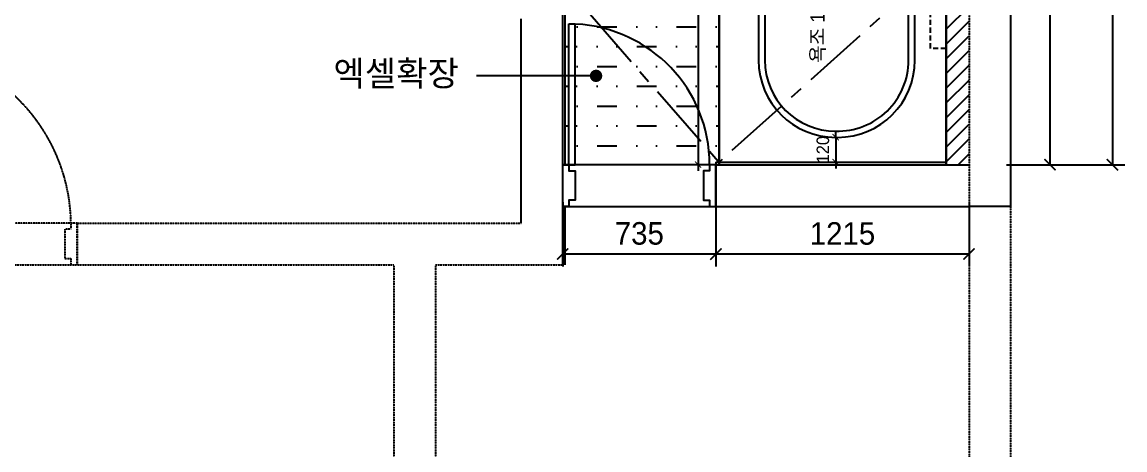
# Model space of a CAD drawing. Header units: millimetres. Extents: x 217202 to 745838, y -6815 to 171372.
# Drawn here: x 384204 to 389498, y 2695 to 4748 of the extents above; entities that cross this region are included whole.
import ezdxf

# ---------------------------------------------------------------- set-up
doc = ezdxf.new("R2010")
doc.units = ezdxf.units.MM
doc.header["$PDMODE"] = 3
doc.linetypes.add('CENTER', pattern=[50.8, 31.75, -6.35, 6.35, -6.35])
doc.linetypes.add('DASHED', pattern=[0.75, 0.5, -0.25])
doc.layers.get('DEFPOINTS').update_dxf_attribs({"color": 248})
for name, color, linetype in [('0-ELC TEXT', 7, 'Continuous'), ('03-WAL NEW', 3, 'Continuous'), ('06-FUR', 6, 'Continuous'), ('07-DIM', 5, 'Continuous'), ('C-WALL1', 2, 'Continuous'), ('FUR', 8, 'DASHED'), ('HAT', 5, 'Continuous'), ('TOILET-1', 6, 'Continuous'), ('도면층4', 4, 'Continuous'), ('도면층5', 5, 'Continuous')]:
    doc.layers.add(name, color=color, linetype=linetype)
doc.styles.add('HY 울릉도 L', font='')
doc.styles.add('YOURNAME', font='HY울릉도M.TTF')
doc.styles.add('코레일둥고', font='Korail_Round_Gothic_Medium.ttf')
doc.styles.get('HY 울릉도 L').set_extended_font_data('HY울릉도L')
doc.dimstyles.new('30', dxfattribs={"dimscale": 30, "dimtxt": 2, "dimasz": 1, "dimexe": 1, "dimexo": 1, "dimgap": 1, "dimtad": 1, "dimdec": 0, "dimrnd": 0.05, "dimdsep": 46, "dimlunit": 6, "dimtxsty": 'HY 울릉도 L', "dimblk": 'ARCHTICK', "dimcen": 2.5, "dimdle": 1, "dimclrd": 133, "dimclre": 133, "dimclrt": 30, "dimadec": 0, "dimazin": 0, "dimtfac": 1, "dimtdec": 0, "dimtix": 1, "dimtmove": 2, "dimatfit": 3, "dimldrblk": 'ARCHTICK', "dimfxl": 1, "dimlwd": -1, "dimlwe": -1, "dimarcsym": 0})
doc.dimstyles.new('YOURNAME-60', dxfattribs={"dimscale": 60, "dimtxt": 1.8, "dimasz": 0.9, "dimexe": 1, "dimexo": 3, "dimgap": 0.7, "dimtad": 1, "dimdec": 0, "dimzin": 0, "dimdsep": 46, "dimtxsty": 'YOURNAME', "dimblk": 'ARCHTICK', "dimcen": 0, "dimclrd": 1, "dimclre": 1, "dimclrt": 7, "dimadec": 0, "dimazin": 0, "dimtfac": 1, "dimtdec": 0, "dimtix": 1, "dimtmove": 2, "dimatfit": 3, "dimldrblk": 'ARCHTICK', "dimfxl": 1, "dimtolj": 1, "dimtzin": 0, "dimarcsym": 0})

# ---------------------------------------------------------------- blocks, each defined once
blk = doc.blocks.new('_ArchTick')
at = {"color": 0, "linetype": 'ByBlock', "const_width": 0.15}
blk.add_lwpolyline([(-0.5, -0.5), (0.5, 0.5)], dxfattribs=at)
blk = doc.blocks.new('*D843')
at = {"layer": 'DEFPOINTS', "color": 0, "transparency": 16777216}
for p in [(387534.4, 4063.3), (388749.4, 4063.3), (387534.4, 3634.7)]:
    blk.add_point(p, dxfattribs=at)
at = {"layer": 'HAT', "color": 1, "lineweight": -2, "transparency": 16777216}
for p, q in [((387534.4, 3883.3), (387534.4, 3574.7)), ((388749.4, 3883.3), (388749.4, 3574.7)), ((388749.4, 3634.7), (387534.4, 3634.7))]:
    blk.add_line(p, q, dxfattribs=at)
at = {"layer": 'HAT', "color": 1, "lineweight": -2, "transparency": 16777216, "xscale": 54, "yscale": 54, "zscale": 54, "rotation": 180}
blk.add_blockref('_ArchTick', (387534.4, 3634.7), dxfattribs=at)
at = {"layer": 'HAT', "color": 1, "lineweight": -2, "transparency": 16777216, "xscale": 54, "yscale": 54, "zscale": 54}
blk.add_blockref('_ArchTick', (388749.4, 3634.7), dxfattribs=at)
at = {"layer": 'HAT', "color": 7, "transparency": 16777216, "insert": (388141.9, 3732.7), "char_height": 108, "attachment_point": 5, "style": 'YOURNAME'}
blk.add_mtext('\\A1;1215', dxfattribs=at)
blk = doc.blocks.new('*D844')
at = {"layer": 'DEFPOINTS', "color": 0, "transparency": 16777216}
for p in [(386799.4, 4063.3), (387534.4, 4063.3), (386799.4, 3634.7)]:
    blk.add_point(p, dxfattribs=at)
at = {"layer": 'HAT', "color": 1, "lineweight": -2, "transparency": 16777216}
for p, q in [((386799.4, 3883.3), (386799.4, 3574.7)), ((387534.4, 3883.3), (387534.4, 3574.7)), ((387534.4, 3634.7), (386799.4, 3634.7))]:
    blk.add_line(p, q, dxfattribs=at)
at = {"layer": 'HAT', "color": 1, "lineweight": -2, "transparency": 16777216, "xscale": 54, "yscale": 54, "zscale": 54, "rotation": 180}
blk.add_blockref('_ArchTick', (386799.4, 3634.7), dxfattribs=at)
at = {"layer": 'HAT', "color": 1, "lineweight": -2, "transparency": 16777216, "xscale": 54, "yscale": 54, "zscale": 54}
blk.add_blockref('_ArchTick', (387534.4, 3634.7), dxfattribs=at)
at = {"layer": 'HAT', "color": 7, "transparency": 16777216, "insert": (387166.9, 3732.9), "char_height": 108, "attachment_point": 5, "style": 'YOURNAME'}
blk.add_mtext('\\A1;735', dxfattribs=at)
blk = doc.blocks.new('*D830')
at = {"layer": 'DEFPOINTS', "color": 0, "transparency": 16777216}
for p in [(388749.4, 6783.3), (388749.4, 4063.3), (389437.6, 4063.3)]:
    blk.add_point(p, dxfattribs=at)
at = {"layer": 'HAT', "color": 1, "lineweight": -2, "transparency": 16777216}
for p, q in [((388929.4, 6783.3), (389497.6, 6783.3)), ((389437.6, 6783.3), (389437.6, 4063.3)), ((388929.4, 4063.3), (389497.6, 4063.3))]:
    blk.add_line(p, q, dxfattribs=at)
at = {"layer": 'HAT', "color": 1, "lineweight": -2, "transparency": 16777216, "xscale": 54, "yscale": 54, "zscale": 54}
for p, rotation in [((389437.6, 6783.3), 90), ((389437.6, 4063.3), 270)]:
    blk.add_blockref('_ArchTick', p, dxfattribs=dict(at, rotation=rotation))
at = {"layer": 'HAT', "color": 7, "transparency": 16777216, "insert": (389339.5, 5423.3), "char_height": 108, "attachment_point": 5, "rotation": 90, "style": 'YOURNAME'}
blk.add_mtext('\\A1;2720', dxfattribs=at)
blk = doc.blocks.new('*D832')
at = {"layer": 'DEFPOINTS', "color": 0, "transparency": 16777216}
for p in [(388639.4, 5863.3), (388749.4, 4063.3), (389137.6, 4063.3)]:
    blk.add_point(p, dxfattribs=at)
at = {"layer": 'HAT', "color": 1, "lineweight": -2, "transparency": 16777216}
for p, q in [((388819.4, 5863.3), (389197.6, 5863.3)), ((389137.6, 5863.3), (389137.6, 4063.3)), ((388929.4, 4063.3), (389197.6, 4063.3))]:
    blk.add_line(p, q, dxfattribs=at)
at = {"layer": 'HAT', "color": 1, "lineweight": -2, "transparency": 16777216, "xscale": 54, "yscale": 54, "zscale": 54}
for p, rotation in [((389137.6, 5863.3), 90), ((389137.6, 4063.3), 270)]:
    blk.add_blockref('_ArchTick', p, dxfattribs=dict(at, rotation=rotation))
at = {"layer": 'HAT', "color": 7, "transparency": 16777216, "insert": (389039.4, 4963.3), "char_height": 108, "attachment_point": 5, "rotation": 90, "style": 'YOURNAME'}
blk.add_mtext('\\A1;1800', dxfattribs=at)
blk = doc.blocks.new('*D852')
at = {"layer": '06-FUR', "color": 133, "transparency": 16777216}
for p, q in [((387448.8, 5893.3), (387448.8, 4033.3)), ((387478.8, 5863.3), (387478.8, 5863.3)), ((387519.4, 4063.3), (387418.8, 4063.3))]:
    blk.add_line(p, q, dxfattribs=at)
at = {"layer": 'DEFPOINTS', "color": 0, "transparency": 16777216}
for p in [(387448.8, 5863.3), (387448.8, 4063.3), (387549.4, 4063.3)]:
    blk.add_point(p, dxfattribs=at)
at = {"layer": '06-FUR', "color": 133, "transparency": 16777216, "xscale": 30, "yscale": 30, "zscale": 30}
for p, rotation in [((387448.8, 5863.3), 90), ((387448.8, 4063.3), 270)]:
    blk.add_blockref('_ArchTick', p, dxfattribs=dict(at, rotation=rotation))
at = {"layer": '06-FUR', "color": 30, "transparency": 16777216, "insert": (387382.8, 4963.3), "char_height": 60, "attachment_point": 5, "rotation": 90, "style": 'HY 울릉도 L'}
blk.add_mtext('1,800', dxfattribs=at)
blk = doc.blocks.new('*D867')
at = {"layer": '06-FUR', "color": 133, "transparency": 16777216}
for p, q in [((388109.3, 4195.3), (388109.3, 4225.3)), ((388109.3, 4195.3), (388109.3, 4075.3)), ((388139.3, 4195.3), (388139.3, 4195.3)), ((388109.3, 4075.3), (388109.3, 4045.3)), ((388139.3, 4075.3), (388139.3, 4075.3))]:
    blk.add_line(p, q, dxfattribs=at)
at = {"layer": 'DEFPOINTS', "color": 0, "transparency": 16777216}
for p in [(388109.3, 4195.3), (388109.3, 4075.3), (388109.3, 4075.3)]:
    blk.add_point(p, dxfattribs=at)
at = {"layer": '06-FUR', "color": 133, "transparency": 16777216, "xscale": 30, "yscale": 30, "zscale": 30}
for p, rotation in [((388109.3, 4195.3), 270), ((388109.3, 4075.3), 90)]:
    blk.add_blockref('_ArchTick', p, dxfattribs=dict(at, rotation=rotation))
at = {"layer": '06-FUR', "color": 30, "transparency": 16777216, "insert": (388048.1, 4135.3), "char_height": 60, "attachment_point": 5, "rotation": 90, "style": 'HY 울릉도 L'}
blk.add_mtext('120', dxfattribs=at)

msp = doc.modelspace()

# ---------------------------------------------------------------- hatches: boundary and pattern name
at = {"layer": '0-ELC TEXT'}
h = msp.add_hatch(color=256, dxfattribs=at)
h.dxf.hatch_style = 1
edge = h.paths.add_edge_path()
edge.add_arc((386959.3, 4489.5), 30, 180, 540)
at = {"layer": '03-WAL NEW'}
h = msp.add_hatch(dxfattribs=at)
h.set_pattern_fill('_USER', color=8, scale=50, angle=45, pattern_type=0)
h.set_pattern_definition([(45, (80454.817, -64045.294), (-35.355339, 35.355339), [])])
h.paths.add_polyline_path([(388749.4, 6583.3), (388639.4, 6583.3), (388639.4, 5973.3), (387549.4, 5973.3), (387549.4, 5863.3), (388639.4, 5863.3), (388639.4, 4063.3), (388749.4, 4063.3)])
at = {"layer": 'TOILET-1'}
h = msp.add_hatch(dxfattribs=at)
h.set_pattern_fill('MUDST', color=8, scale=15)
h.set_pattern_definition([(0, (45206.75, -64045.29), (190.5, 95.25), [95.25, -95.25, 0, -95.25, 0, -95.25])])
h.paths.add_polyline_path([(387549.4, 6846.4), (387549.4, 6892.3), (387519.4, 6892.3), (386861.4, 6892.3), (386861.4, 6771.3), (386374.4, 6771.3), (386374.4, 6704), (386374.4, 6600.7), (386432.3, 6599.3, -0.407252), (386446.9, 6584.3, -0.420239), (386464.2, 6598.7, -0.003215), (386492.5, 6597.9, -0.200323), (386507, 6603.3, -0.036121), (386823.3, 6567.4, -0.292078), (386908.5, 6462.6, -0.036235), (386912.8, 6404, -0.036235), (386908.5, 6345.4, -0.292078), (386823.3, 6240.6, -0.036121), (386507, 6204.7, -0.200323), (386492.5, 6210.1, -0.003215), (386464.2, 6209.3, -0.420239), (386446.9, 6223.6, -0.407252), (386432.3, 6208.6), (386374.4, 6207.3), (386374.4, 6104), (386374.4, 5963.3), (386504.4, 5963.3, -0.414214), (386804.4, 5663.3), (386804.4, 4975.3), (386811.4, 4975.3), (386811.4, 4489.5), (386829.4, 4489.5), (386829.4, 4738.3), (386859.4, 4738.3), (386859.4, 4737.7, -0.401154), (387504.4, 4063.3), (387534.4, 4063.3), (387534.4, 4075.3), (387549.4, 4075.3)])
h.paths.add_polyline_path([(386859.4, 4737.7), (386859.4, 4063.3), (387504.4, 4063.3, 0.401154)], flags=17)
h.paths.add_polyline_path([(386829.4, 4489.5), (386811.4, 4489.5), (386811.4, 4063.3), (386829.4, 4063.3)], flags=17)

# ---------------------------------------------------------------- linework, layer by layer
at = {"layer": '0-ELC TEXT'}
msp.add_line((386959.3, 4489.5), (386384.9, 4489.5), dxfattribs=at)
at = {"layer": '07-DIM'}
for p, q in [((386811.4, 4063.3), (386811.4, 4975.3)), ((387534.4, 4075.3), (388639.4, 4075.3)), ((387534.4, 4075.3), (387534.4, 4063.3)), ((386811.4, 3583.3), (386811.4, 3863.3))]:
    msp.add_line(p, q, dxfattribs=at)
at = {"layer": 'C-WALL1'}
for p, q in [((388949, 8332.8), (388949, 3863.3)), ((386799.4, 3583.3), (386799.4, 4963.3)), ((386599.4, 3783.3), (386599.4, 4763.3)), ((387534.4, 4063.3), (388749.4, 4063.3)), ((387534.4, 4063.3), (387534.4, 3863.3)), ((387534.4, 4063.3), (388749.4, 4063.3)), ((387534.4, 3863.3), (388749.4, 3863.3)), ((388949, 3863.3), (388749.4, 3863.3))]:
    msp.add_line(p, q, dxfattribs=at)
at = {"layer": 'FUR'}
for p, q in [((388949, 8332.8), (388949, -3291.9)), ((388749.4, 6863.3), (388749.4, -3012.4)), ((384469, 3783.3), (383569, 3783.3)), ((384469, 3783.3), (384469, 3583.3)), ((384469, 3783.3), (386599.4, 3783.3)), ((383569, 3583.3), (384469, 3583.3)), ((384469, 3583.3), (385989.4, 3583.3)), ((385989.4, 3583.3), (385989.4, 1945.5)), ((386189.4, 3583.3), (386799.4, 3583.3)), ((386189.4, 3583.3), (386189.4, 1945.5))]:
    msp.add_line(p, q, dxfattribs=at)
at = {"layer": 'FUR', "linetype": 'CENTER', "ltscale": 10}
for p in [(386251.8, 5563.3), (388604, 5021.4)]:
    msp.add_line(p, (387549.4, 4075.3), dxfattribs=at)
at = {"layer": 'FUR', "ltscale": 50}
msp.add_lwpolyline([(388639.4, 5421.4), (388639.4, 4621.4), (388564.4, 4621.4), (388564.4, 5421.4)], close=True, dxfattribs=at)
at = {"layer": 'FUR'}
msp.add_lwpolyline([(384469, 3783.3), (384439, 3783.3), (384439, 3753.3), (384409, 3753.3), (384409, 3613.3), (384439, 3613.3), (384439, 3583.3), (384469, 3583.3), (384469, 3783.3)], dxfattribs=at)
msp.add_arc((383586.7, 3771.3), 852.5, 0.804, 86.9832, dxfattribs=at)
at = {"layer": 'TOILET-1'}
for p, q in [((387549.4, 4063.3), (387549.4, 6846.4)), ((388639.4, 5863.3), (388639.4, 4063.3)), ((388639.4, 4063.3), (388639.4, 5863.3)), ((387739.3, 5374.3), (387739.3, 4564.3)), ((387769.3, 5374.3), (387769.3, 4564.3)), ((388459.3, 4564.3), (388459.3, 5374.3)), ((388489.3, 4564.3), (388489.3, 5374.3)), ((387549.4, 4987.2), (387549.4, 4063.3)), ((388109.3, 4194.3), (388119.3, 4194.3))]:
    msp.add_line(p, q, dxfattribs=at)
for centre, radius, start, end in [((388109.3, 4564.3), 370, 180, 270), ((388109.3, 4564.3), 340, 180, 270), ((388119.1, 4564.4), 340.2, 268.356, 359.9833), ((388119.3, 4564.3), 370, 270, 0)]:
    msp.add_arc(centre, radius, start, end, dxfattribs=at)
at = {"layer": '도면층4'}
for p, q in [((386829.4, 4738.3), (386859.4, 4738.3)), ((386829.4, 4063.3), (386829.4, 4738.3)), ((386859.4, 4063.3), (386859.4, 4738.3)), ((387534.4, 4063.3), (386799.4, 4063.3)), ((386829.4, 4063.3), (386859.4, 4063.3)), ((386799.4, 3863.3), (387534.4, 3863.3))]:
    msp.add_line(p, q, dxfattribs=at)
for points in [[(386799.4, 4063.3), (386829.4, 4063.3), (386829.4, 4033.3), (386859.4, 4033.3), (386859.4, 3893.3), (386829.4, 3893.3), (386829.4, 3863.3), (386799.4, 3863.3), (386799.4, 4063.3)], [(387534.4, 4063.3), (387504.4, 4063.3), (387504.4, 4033.3), (387474.4, 4033.3), (387474.4, 3893.3), (387504.4, 3893.3), (387504.4, 3863.3), (387534.4, 3863.3), (387534.4, 4063.3)]]:
    msp.add_lwpolyline(points, dxfattribs=at)
at = {"layer": '도면층5'}
msp.add_arc((386829.3, 4063.2), 675.2, 0.0056, 87.2272, dxfattribs=at)

# ---------------------------------------------------------------- texts
at = {"layer": '0-ELC TEXT', "style": '코레일둥고'}
msp.add_text('엑셀확장', height=120, dxfattribs=at).set_placement((385698.8, 4441.3))
at = {"layer": '0-ELC TEXT', "insert": (387988.4, 4551.2), "char_height": 67.372, "attachment_point": 1, "rotation": 90, "style": '코레일둥고'}
msp.add_mtext_dynamic_manual_height_columns('{\\fGulim|b0|i0|c129|p50;욕조 1530*750*h580}', width=908.772, gutter_width=3748.8, heights=[0], dxfattribs=at)

# ---------------------------------------------------------------- dimensions: what is measured, and where the dimension line sits
at = {"layer": '06-FUR'}
for base, p1, p2, picture, middle in [((387448.8, 4063.3), (387448.8, 5863.3), (387549.4, 4063.3), '*D852', (387382.8, 4963.3)), ((388109.3, 4075.3), (388109.3, 4195.3), (388109.3, 4075.3), '*D867', (388048.1, 4135.3))]:
    dim = msp.add_linear_dim(base=base, p1=p1, p2=p2, angle=90, dimstyle='30', override={"dimfxl": 1.25}, dxfattribs=at)
    dim.commit()
    dim.dimension.update_dxf_attribs({"geometry": picture, "text_midpoint": middle})
at = {"layer": 'HAT'}
for base, p1, angle, picture, middle in [((389437.6, 4063.3), (388749.4, 6783.3), 90, '*D830', (389339.5, 5423.3)), ((389137.6, 4063.3), (388639.4, 5863.3), 270, '*D832', (389039.4, 4963.3))]:
    dim = msp.add_linear_dim(base=base, p1=p1, p2=(388749.4, 4063.3), angle=angle, dimstyle='YOURNAME-60', dxfattribs=at)
    dim.commit()
    dim.dimension.update_dxf_attribs({"geometry": picture, "text_midpoint": middle})
for base, p1, p2, picture, middle in [((386799.4, 3634.7), (387534.4, 4063.3), (386799.4, 4063.3), '*D844', (387166.9, 3732.9)), ((387534.4, 3634.7), (388749.4, 4063.3), (387534.4, 4063.3), '*D843', (388141.9, 3732.7))]:
    dim = msp.add_linear_dim(base=base, p1=p1, p2=p2, dimstyle='YOURNAME-60', dxfattribs=at)
    dim.commit()
    dim.dimension.update_dxf_attribs({"geometry": picture, "text_midpoint": middle})

doc.saveas('drawing.dxf')
